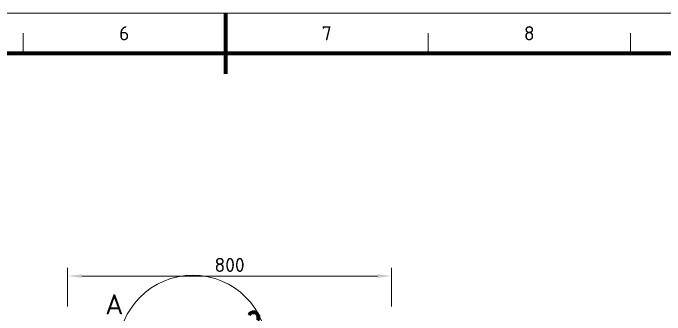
# Model space of a CAD drawing. Header units: millimetres. Extents: x 0 to 2382, y 0 to 420.
# Drawn here: x 244.5 to 405.5, y 345.4 to 420 of the extents above; entities that cross this region are included whole.
import ezdxf
from ezdxf.enums import TextEntityAlignment as Align

# ---------------------------------------------------------------- set-up
doc = ezdxf.new("R2010")
doc.units = ezdxf.units.MM
doc.linetypes.add('IRAM-E-TRAZOS', pattern=[5, 4, -1])
for name, color, linetype, lineweight in [('01-VISIBLE', 7, 'CONTINUOUS', 70), ('02-OCULTA', 4, 'IRAM-E-TRAZOS', 35), ('04-COTA', 3, 'CONTINUOUS', 18), ('06-TEXTO', 7, 'CONTINUOUS', 25), ('07-RECUADRO', 7, 'CONTINUOUS', 70), ('08-FINA', 5, 'CONTINUOUS', 18)]:
    doc.layers.add(name, color=color, linetype=linetype, lineweight=lineweight)
doc.styles.add('ISO3098', font='isocpeur.ttf')
doc.dimstyles.new('FLAMA-IRAM', dxfattribs={"dimtxt": 3.5, "dimasz": 3.5, "dimexe": 2, "dimexo": 1.5, "dimgap": 1, "dimtad": 1, "dimdec": 1, "dimtxsty": 'ISO3098', "dimblk": 'IRAM_FLECHA', "dimblk1": 'IRAM_FLECHA', "dimblk2": 'IRAM_FLECHA', "dimcen": 2.5, "dimclrd": 256, "dimclre": 256, "dimclrt": 256, "dimazin": 3, "dimtfac": 1, "dimtmove": 0, "dimatfit": 3, "dimlwd": 18, "dimlwe": 18})

# ---------------------------------------------------------------- blocks, each defined once
blk = doc.blocks.new('IRAM_FLECHA')
blk.add_solid([(0, 0), (-1, 0.125), (-1, -0.125)])

msp = doc.modelspace()

# ---------------------------------------------------------------- linework, layer by layer
at = {"layer": '01-VISIBLE'}
msp.add_arc((303.912, 344.73), 1.27, -30, 150, dxfattribs=at)
at = {"layer": '02-OCULTA'}
msp.add_arc((303.912, 344.73), 1.27, -30, 150, dxfattribs=at)
at = {"layer": '07-RECUADRO'}
msp.add_line((297, 420), (297, 405), dxfattribs=at)
msp.add_lwpolyline([(25, 10), (584, 10), (584, 410), (25, 410)], close=True, dxfattribs=at)
at = {"layer": '08-FINA'}
for p, q in [((247, 410), (247, 415)), ((347, 410), (347, 415)), ((397, 410), (397, 415))]:
    msp.add_line(p, q, dxfattribs=at)
msp.add_lwpolyline([(0, 0), (594, 0), (594, 420), (0, 420)], close=True, dxfattribs=at)
msp.add_circle((288.95, 336.8), 18.417, dxfattribs=at)

# ---------------------------------------------------------------- texts
at = {"layer": '06-TEXTO', "style": 'ISO3098'}
for s, height, p in [('6', 3.5, (272, 415)), ('7', 3.5, (322, 415)), ('8', 3.5, (372, 415)), ('A', 5, (269.537, 348.009))]:
    msp.add_text(s, height=height, dxfattribs=at).set_placement(p, align=Align.MIDDLE_CENTER)

# ---------------------------------------------------------------- dimensions: what is measured, and where the dimension line sits
at = {"layer": '04-COTA'}
msp.add_linear_dim(base=(258, 355), p1=(258, 346), p2=(338, 346), dimstyle='FLAMA-IRAM', override={"dimlfac": 10}, dxfattribs=at).render()

doc.saveas('drawing.dxf')
